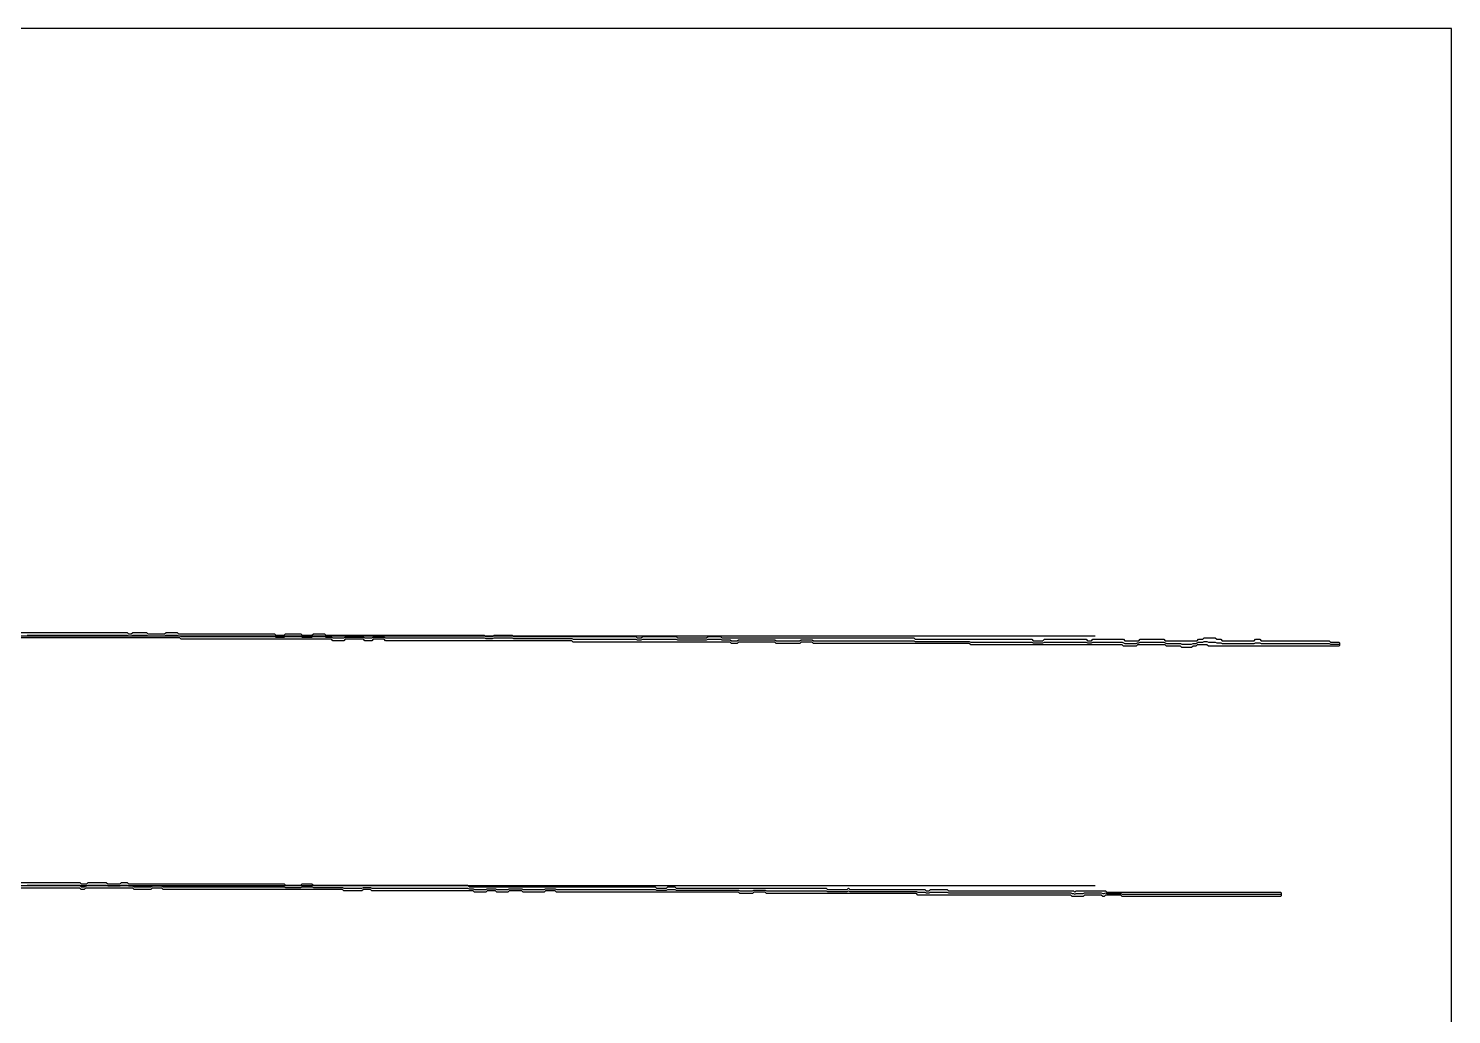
# Model space of a CAD drawing. Extents: x 0 to 57.2, y 0 to 39.6.
# Drawn here: x 28.58 to 57.16, y 19.8 to 39.6 of the extents above; entities that cross this region are included whole.
import ezdxf

# ---------------------------------------------------------------- set-up
doc = ezdxf.new("R2010")
doc.units = 13
for name, color, linetype in [('DESIGN_SCAN_PATH', 5, 'Continuous'), ('SEM_FRAME', 8, 'Continuous'), ('SEM_OBSERVED_CENTERLINES', 3, 'Continuous'), ('SEM_OBSERVED_CONTOURS', 2, 'Continuous')]:
    doc.layers.add(name, color=color, linetype=linetype)

msp = doc.modelspace()

# ---------------------------------------------------------------- linework, layer by layer
at = {"layer": 'DESIGN_SCAN_PATH'}
for points in [[(0, 27.40762), (50, 27.40762)], [(50, 22.38382), (0, 22.38382)]]:
    msp.add_lwpolyline(points, dxfattribs=at)
at = {"layer": 'SEM_FRAME'}
msp.add_lwpolyline([(0, 0), (57.15968, 0), (57.15968, 39.60429), (0, 39.60429)], close=True, dxfattribs=at)
at = {"layer": 'SEM_OBSERVED_CENTERLINES'}
for points in [[(28.55193, 27.421575), (28.57984, 27.421575), (28.60775, 27.421575), (28.63566, 27.421575), (28.66357, 27.421575), (28.69148, 27.421575), (28.71939, 27.421575), (28.7473, 27.421575), (28.77521, 27.421575), (28.80312, 27.421575), (28.83103, 27.421575), (28.85894, 27.421575), (28.88685, 27.421575), (28.91476, 27.421575), (28.94267, 27.421575), (28.97058, 27.421575), (28.99849, 27.421575), (29.0264, 27.421575), (29.05431, 27.421575), (29.08222, 27.421575), (29.11013, 27.421575), (29.13804, 27.421575), (29.16595, 27.421575), (29.19386, 27.421575), (29.22177, 27.421575), (29.24968, 27.421575), (29.27759, 27.421575), (29.3055, 27.421575), (29.33341, 27.421575), (29.36132, 27.421575), (29.38923, 27.421575), (29.41714, 27.421575), (29.44505, 27.421575), (29.47296, 27.421575), (29.50087, 27.421575), (29.52878, 27.421575), (29.55669, 27.421575), (29.5846, 27.421575), (29.61251, 27.421575), (29.64042, 27.421575), (29.66833, 27.421575), (29.69624, 27.421575), (29.72415, 27.421575), (29.75206, 27.421575), (29.77997, 27.421575), (29.80788, 27.421575), (29.83579, 27.421575), (29.8637, 27.421575), (29.89161, 27.421575), (29.91952, 27.421575), (29.94743, 27.421575), (29.97534, 27.421575), (30.00325, 27.421575), (30.03116, 27.421575), (30.05907, 27.421575), (30.08698, 27.421575), (30.11489, 27.421575), (30.1428, 27.421575), (30.17071, 27.421575), (30.19862, 27.421575), (30.22653, 27.421575), (30.25444, 27.421575), (30.28235, 27.421575), (30.31026, 27.421575), (30.33817, 27.421575), (30.36608, 27.421575), (30.39399, 27.421575), (30.4219, 27.421575), (30.44981, 27.421575), (30.47772, 27.421575), (30.50563, 27.421575), (30.53354, 27.421575), (30.56145, 27.421575), (30.58936, 27.40762), (30.61727, 27.40762), (30.64518, 27.40762), (30.67309, 27.421575), (30.701, 27.421575), (30.72891, 27.421575), (30.75682, 27.421575), (30.78473, 27.421575), (30.81264, 27.421575), (30.84055, 27.421575), (30.86846, 27.421575), (30.89637, 27.421575), (30.92428, 27.421575), (30.95219, 27.421575), (30.9801, 27.40762), (31.00801, 27.40762), (31.03592, 27.40762), (31.06383, 27.40762), (31.09174, 27.40762), (31.11965, 27.40762), (31.14756, 27.40762), (31.17547, 27.40762), (31.20338, 27.40762), (31.23129, 27.40762), (31.2592, 27.40762), (31.28711, 27.40762), (31.31502, 27.40762), (31.34293, 27.421575), (31.37084, 27.421575), (31.39875, 27.421575), (31.42666, 27.421575), (31.45457, 27.421575), (31.48248, 27.421575), (31.51039, 27.421575), (31.5383, 27.421575), (31.56621, 27.421575), (31.59412, 27.40762), (31.62203, 27.40762), (31.64994, 27.393665), (31.67785, 27.393665), (31.70576, 27.393665), (31.73367, 27.393665), (31.76158, 27.393665), (31.78949, 27.393665), (31.8174, 27.393665), (31.84531, 27.393665), (31.87322, 27.393665), (31.90113, 27.393665), (31.92904, 27.393665), (31.95695, 27.393665), (31.98486, 27.393665), (32.01277, 27.393665), (32.04068, 27.393665), (32.06859, 27.393665), (32.0965, 27.393665), (32.12441, 27.393665), (32.15232, 27.393665), (32.18023, 27.393665), (32.20814, 27.393665), (32.23605, 27.393665), (32.26396, 27.393665), (32.29187, 27.393665), (32.31978, 27.393665), (32.34769, 27.393665), (32.3756, 27.393665), (32.40351, 27.393665), (32.43142, 27.393665), (32.45933, 27.393665), (32.48724, 27.393665), (32.51515, 27.393665), (32.54306, 27.393665), (32.57097, 27.393665), (32.59888, 27.393665), (32.62679, 27.393665), (32.6547, 27.393665), (32.68261, 27.393665), (32.71052, 27.393665), (32.73843, 27.393665), (32.76634, 27.393665), (32.79425, 27.393665), (32.82216, 27.393665), (32.85007, 27.393665), (32.87798, 27.393665), (32.90589, 27.393665), (32.9338, 27.393665), (32.96171, 27.393665), (32.98962, 27.393665), (33.01753, 27.393665), (33.04544, 27.393665), (33.07335, 27.393665), (33.10126, 27.393665), (33.12917, 27.393665), (33.15708, 27.393665), (33.18499, 27.393665), (33.2129, 27.393665), (33.24081, 27.393665), (33.26872, 27.393665), (33.29663, 27.393665), (33.32454, 27.393665), (33.35245, 27.393665), (33.38036, 27.393665), (33.40827, 27.393665), (33.43618, 27.393665), (33.46409, 27.393665), (33.492, 27.393665), (33.51991, 27.393665), (33.54782, 27.37971), (33.57573, 27.37971), (33.60364, 27.37971), (33.63155, 27.37971), (33.65946, 27.37971), (33.68737, 27.37971), (33.71528, 27.37971), (33.74319, 27.393665), (33.7711, 27.393665), (33.79901, 27.393665), (33.82692, 27.393665), (33.85483, 27.393665), (33.88274, 27.393665), (33.91065, 27.393665), (33.93856, 27.393665), (33.96647, 27.393665), (33.99438, 27.393665), (34.02229, 27.393665), (34.0502, 27.393665), (34.07811, 27.37971), (34.10602, 27.37971), (34.13393, 27.37971), (34.16184, 27.37971), (34.18975, 27.37971), (34.21766, 27.37971), (34.24557, 27.37971), (34.27348, 27.37971), (34.30139, 27.393665), (34.3293, 27.393665), (34.35721, 27.393665), (34.38512, 27.393665), (34.41303, 27.393665), (34.44094, 27.393665), (34.46885, 27.393665), (34.49676, 27.393665), (34.52467, 27.393665), (34.55258, 27.37971), (34.58049, 27.37971), (34.6084, 27.37971), (34.63631, 27.37971), (34.66422, 27.37971), (34.69213, 27.365755), (34.72004, 27.365755), (34.74795, 27.365755), (34.77586, 27.365755), (34.80377, 27.365755), (34.83168, 27.365755), (34.85959, 27.365755), (34.8875, 27.365755), (34.91541, 27.365755), (34.94332, 27.37971), (34.97123, 27.37971), (34.99914, 27.37971), (35.02705, 27.37971), (35.05496, 27.37971), (35.08287, 27.37971), (35.11078, 27.37971), (35.13869, 27.37971), (35.1666, 27.37971), (35.19451, 27.37971), (35.22242, 27.37971), (35.25033, 27.37971), (35.27824, 27.37971), (35.30615, 27.37971), (35.33406, 27.365755), (35.36197, 27.365755), (35.38988, 27.365755), (35.41779, 27.365755), (35.4457, 27.365755), (35.47361, 27.365755), (35.50152, 27.37971), (35.52943, 27.37971), (35.55734, 27.37971), (35.58525, 27.37971), (35.61316, 27.37971), (35.64107, 27.37971), (35.66898, 27.37971), (35.69689, 27.37971), (35.7248, 27.37971), (35.75271, 27.365755), (35.78062, 27.365755), (35.80853, 27.365755), (35.83644, 27.365755), (35.86435, 27.365755), (35.89226, 27.365755), (35.92017, 27.365755), (35.94808, 27.365755), (35.97599, 27.365755), (36.0039, 27.365755), (36.03181, 27.365755), (36.05972, 27.365755), (36.08763, 27.365755), (36.11554, 27.365755), (36.14345, 27.365755), (36.17136, 27.365755), (36.19927, 27.365755), (36.22718, 27.365755), (36.25509, 27.365755), (36.283, 27.365755), (36.31091, 27.365755), (36.33882, 27.365755), (36.36673, 27.365755), (36.39464, 27.365755), (36.42255, 27.365755), (36.45046, 27.365755), (36.47837, 27.365755), (36.50628, 27.365755), (36.53419, 27.365755), (36.5621, 27.365755), (36.59001, 27.365755), (36.61792, 27.365755), (36.64583, 27.365755), (36.67374, 27.365755), (36.70165, 27.365755), (36.72956, 27.365755), (36.75747, 27.365755), (36.78538, 27.365755), (36.81329, 27.365755), (36.8412, 27.365755), (36.86911, 27.365755), (36.89702, 27.365755), (36.92493, 27.365755), (36.95284, 27.365755), (36.98075, 27.365755), (37.00866, 27.365755), (37.03657, 27.365755), (37.06448, 27.365755), (37.09239, 27.365755), (37.1203, 27.365755), (37.14821, 27.365755), (37.17612, 27.365755), (37.20403, 27.365755), (37.23194, 27.365755), (37.25985, 27.365755), (37.28776, 27.365755), (37.31567, 27.365755), (37.34358, 27.365755), (37.37149, 27.365755), (37.3994, 27.365755), (37.42731, 27.365755), (37.45522, 27.365755), (37.48313, 27.365755), (37.51104, 27.365755), (37.53895, 27.365755), (37.56686, 27.365755), (37.59477, 27.365755), (37.62268, 27.365755), (37.65059, 27.365755), (37.6785, 27.365755), (37.70641, 27.365755), (37.73432, 27.365755), (37.76223, 27.3518), (37.79014, 27.3518), (37.81805, 27.3518), (37.84596, 27.3518), (37.87387, 27.3518), (37.90178, 27.3518), (37.92969, 27.365755), (37.9576, 27.365755), (37.98551, 27.365755), (38.01342, 27.365755), (38.04133, 27.365755), (38.06924, 27.365755), (38.09715, 27.365755), (38.12506, 27.365755), (38.15297, 27.365755), (38.18088, 27.365755), (38.20879, 27.365755), (38.2367, 27.365755), (38.26461, 27.365755), (38.29252, 27.365755), (38.32043, 27.3518), (38.34834, 27.3518), (38.37625, 27.3518), (38.40416, 27.3518), (38.43207, 27.3518), (38.45998, 27.3518), (38.48789, 27.3518), (38.5158, 27.3518), (38.54371, 27.3518), (38.57162, 27.3518), (38.59953, 27.3518), (38.62744, 27.3518), (38.65535, 27.3518), (38.68326, 27.3518), (38.71117, 27.3518), (38.73908, 27.3518), (38.76699, 27.3518), (38.7949, 27.3518), (38.82281, 27.3518), (38.85072, 27.3518), (38.87863, 27.3518), (38.90654, 27.3518), (38.93445, 27.3518), (38.96236, 27.3518), (38.99027, 27.3518), (39.01818, 27.3518), (39.04609, 27.3518), (39.074, 27.3518), (39.10191, 27.3518), (39.12982, 27.3518), (39.15773, 27.3518), (39.18564, 27.3518), (39.21355, 27.3518), (39.24146, 27.3518), (39.26937, 27.3518), (39.29728, 27.3518), (39.32519, 27.3518), (39.3531, 27.3518), (39.38101, 27.3518), (39.40892, 27.3518), (39.43683, 27.3518), (39.46474, 27.3518), (39.49265, 27.3518), (39.52056, 27.337845), (39.54847, 27.337845), (39.57638, 27.337845), (39.60429, 27.337845), (39.6322, 27.337845), (39.66011, 27.337845), (39.68802, 27.337845), (39.71593, 27.337845), (39.74384, 27.337845), (39.77175, 27.337845), (39.79966, 27.337845), (39.82757, 27.337845), (39.85548, 27.337845), (39.88339, 27.337845), (39.9113, 27.337845), (39.93921, 27.337845), (39.96712, 27.337845), (39.99503, 27.337845), (40.02294, 27.337845), (40.05085, 27.337845), (40.07876, 27.337845), (40.10667, 27.337845), (40.13458, 27.337845), (40.16249, 27.337845), (40.1904, 27.337845), (40.21831, 27.337845), (40.24622, 27.337845), (40.27413, 27.337845), (40.30204, 27.337845), (40.32995, 27.337845), (40.35786, 27.337845), (40.38577, 27.337845), (40.41368, 27.337845), (40.44159, 27.337845), (40.4695, 27.337845), (40.49741, 27.337845), (40.52532, 27.337845), (40.55323, 27.337845), (40.58114, 27.337845), (40.60905, 27.337845), (40.63696, 27.337845), (40.66487, 27.337845), (40.69278, 27.337845), (40.72069, 27.337845), (40.7486, 27.337845), (40.77651, 27.337845), (40.80442, 27.32389), (40.83233, 27.32389), (40.86024, 27.32389), (40.88815, 27.32389), (40.91606, 27.337845), (40.94397, 27.337845), (40.97188, 27.337845), (40.99979, 27.337845), (41.0277, 27.337845), (41.05561, 27.337845), (41.08352, 27.337845), (41.11143, 27.337845), (41.13934, 27.337845), (41.16725, 27.337845), (41.19516, 27.337845), (41.22307, 27.337845), (41.25098, 27.337845), (41.27889, 27.337845), (41.3068, 27.337845), (41.33471, 27.337845), (41.36262, 27.337845), (41.39053, 27.337845), (41.41844, 27.337845), (41.44635, 27.337845), (41.47426, 27.337845), (41.50217, 27.337845), (41.53008, 27.337845), (41.55799, 27.337845), (41.5859, 27.337845), (41.61381, 27.32389), (41.64172, 27.32389), (41.66963, 27.32389), (41.69754, 27.32389), (41.72545, 27.32389), (41.75336, 27.32389), (41.78127, 27.32389), (41.80918, 27.32389), (41.83709, 27.32389), (41.865, 27.32389), (41.89291, 27.32389), (41.92082, 27.32389), (41.94873, 27.32389), (41.97664, 27.32389), (42.00455, 27.32389), (42.03246, 27.32389), (42.06037, 27.32389), (42.08828, 27.32389), (42.11619, 27.32389), (42.1441, 27.32389), (42.17201, 27.32389), (42.19992, 27.32389), (42.22783, 27.337845), (42.25574, 27.337845), (42.28365, 27.337845), (42.31156, 27.337845), (42.33947, 27.337845), (42.36738, 27.337845), (42.39529, 27.337845), (42.4232, 27.337845), (42.45111, 27.337845), (42.47902, 27.337845), (42.50693, 27.32389), (42.53484, 27.32389), (42.56275, 27.32389), (42.59066, 27.32389), (42.61857, 27.32389), (42.64648, 27.32389), (42.67439, 27.32389), (42.7023, 27.309935), (42.73021, 27.309935), (42.75812, 27.309935), (42.78603, 27.309935), (42.81394, 27.309935), (42.84185, 27.32389), (42.86976, 27.32389), (42.89767, 27.32389), (42.92558, 27.32389), (42.95349, 27.32389), (42.9814, 27.32389), (43.00931, 27.32389), (43.03722, 27.32389), (43.06513, 27.32389), (43.09304, 27.32389), (43.12095, 27.32389), (43.14886, 27.32389), (43.17677, 27.32389), (43.20468, 27.32389), (43.23259, 27.32389), (43.2605, 27.32389), (43.28841, 27.32389), (43.31632, 27.32389), (43.34423, 27.32389), (43.37214, 27.32389), (43.40005, 27.32389), (43.42796, 27.32389), (43.45587, 27.32389), (43.48378, 27.32389), (43.51169, 27.32389), (43.5396, 27.32389), (43.56751, 27.32389), (43.59542, 27.309935), (43.62333, 27.309935), (43.65124, 27.309935), (43.67915, 27.309935), (43.70706, 27.309935), (43.73497, 27.309935), (43.76288, 27.309935), (43.79079, 27.309935), (43.8187, 27.309935), (43.84661, 27.309935), (43.87452, 27.309935), (43.90243, 27.309935), (43.93034, 27.309935), (43.95825, 27.309935), (43.98616, 27.309935), (44.01407, 27.309935), (44.04198, 27.309935), (44.06989, 27.309935), (44.0978, 27.32389), (44.12571, 27.32389), (44.15362, 27.32389), (44.18153, 27.32389), (44.20944, 27.32389), (44.23735, 27.32389), (44.26526, 27.32389), (44.29317, 27.32389), (44.32108, 27.32389), (44.34899, 27.309935), (44.3769, 27.309935), (44.40481, 27.309935), (44.43272, 27.309935), (44.46063, 27.309935), (44.48854, 27.309935), (44.51645, 27.309935), (44.54436, 27.309935), (44.57227, 27.309935), (44.60018, 27.309935), (44.62809, 27.309935), (44.656, 27.309935), (44.68391, 27.309935), (44.71182, 27.309935), (44.73973, 27.309935), (44.76764, 27.309935), (44.79555, 27.309935), (44.82346, 27.309935), (44.85137, 27.309935), (44.87928, 27.309935), (44.90719, 27.309935), (44.9351, 27.309935), (44.96301, 27.309935), (44.99092, 27.309935), (45.01883, 27.309935), (45.04674, 27.309935), (45.07465, 27.309935), (45.10256, 27.309935), (45.13047, 27.309935), (45.15838, 27.309935), (45.18629, 27.309935), (45.2142, 27.309935), (45.24211, 27.309935), (45.27002, 27.309935), (45.29793, 27.309935), (45.32584, 27.309935), (45.35375, 27.309935), (45.38166, 27.309935), (45.40957, 27.309935), (45.43748, 27.309935), (45.46539, 27.309935), (45.4933, 27.309935), (45.52121, 27.309935), (45.54912, 27.309935), (45.57703, 27.309935), (45.60494, 27.309935), (45.63285, 27.309935), (45.66076, 27.309935), (45.68867, 27.309935), (45.71658, 27.309935), (45.74449, 27.309935), (45.7724, 27.309935), (45.80031, 27.309935), (45.82822, 27.309935), (45.85613, 27.309935), (45.88404, 27.309935), (45.91195, 27.309935), (45.93986, 27.309935), (45.96777, 27.309935), (45.99568, 27.309935), (46.02359, 27.309935), (46.0515, 27.309935), (46.07941, 27.309935), (46.10732, 27.309935), (46.13523, 27.309935), (46.16314, 27.309935), (46.19105, 27.309935), (46.21896, 27.309935), (46.24687, 27.309935), (46.27478, 27.309935), (46.30269, 27.309935), (46.3306, 27.309935), (46.35851, 27.309935), (46.38642, 27.29598), (46.41433, 27.29598), (46.44224, 27.29598), (46.47015, 27.29598), (46.49806, 27.29598), (46.52597, 27.29598), (46.55388, 27.29598), (46.58179, 27.29598), (46.6097, 27.29598), (46.63761, 27.29598), (46.66552, 27.29598), (46.69343, 27.29598), (46.72134, 27.29598), (46.74925, 27.29598), (46.77716, 27.29598), (46.80507, 27.29598), (46.83298, 27.29598), (46.86089, 27.29598), (46.8888, 27.29598), (46.91671, 27.29598), (46.94462, 27.29598), (46.97253, 27.29598), (47.00044, 27.29598), (47.02835, 27.29598), (47.05626, 27.29598), (47.08417, 27.29598), (47.11208, 27.29598), (47.13999, 27.29598), (47.1679, 27.29598), (47.19581, 27.29598), (47.22372, 27.29598), (47.25163, 27.29598), (47.27954, 27.29598), (47.30745, 27.29598), (47.33536, 27.29598), (47.36327, 27.29598), (47.39118, 27.29598), (47.41909, 27.29598), (47.447, 27.29598), (47.47491, 27.29598), (47.50282, 27.282025), (47.53073, 27.282025), (47.55864, 27.282025), (47.58655, 27.282025), (47.61446, 27.282025), (47.64237, 27.282025), (47.67028, 27.282025), (47.69819, 27.282025), (47.7261, 27.282025), (47.75401, 27.282025), (47.78192, 27.282025), (47.80983, 27.282025), (47.83774, 27.282025), (47.86565, 27.282025), (47.89356, 27.282025), (47.92147, 27.282025), (47.94938, 27.282025), (47.97729, 27.282025), (48.0052, 27.282025), (48.03311, 27.282025), (48.06102, 27.282025), (48.08893, 27.282025), (48.11684, 27.282025), (48.14475, 27.282025), (48.17266, 27.282025), (48.20057, 27.282025), (48.22848, 27.282025), (48.25639, 27.282025), (48.2843, 27.282025), (48.31221, 27.282025), (48.34012, 27.282025), (48.36803, 27.282025), (48.39594, 27.282025), (48.42385, 27.282025), (48.45176, 27.282025), (48.47967, 27.282025), (48.50758, 27.282025), (48.53549, 27.282025), (48.5634, 27.282025), (48.59131, 27.282025), (48.61922, 27.282025), (48.64713, 27.282025), (48.67504, 27.282025), (48.70295, 27.282025), (48.73086, 27.282025), (48.75877, 27.26807), (48.78668, 27.26807), (48.81459, 27.26807), (48.8425, 27.26807), (48.87041, 27.26807), (48.89832, 27.26807), (48.92623, 27.26807), (48.95414, 27.26807), (48.98205, 27.282025), (49.00996, 27.282025), (49.03787, 27.282025), (49.06578, 27.282025), (49.09369, 27.282025), (49.1216, 27.282025), (49.14951, 27.282025), (49.17742, 27.282025), (49.20533, 27.282025), (49.23324, 27.282025), (49.26115, 27.282025), (49.28906, 27.282025), (49.31697, 27.282025), (49.34488, 27.282025), (49.37279, 27.282025), (49.4007, 27.282025), (49.42861, 27.282025), (49.45652, 27.282025), (49.48443, 27.282025), (49.51234, 27.282025), (49.54025, 27.282025), (49.56816, 27.282025), (49.59607, 27.282025), (49.62398, 27.282025), (49.65189, 27.282025), (49.6798, 27.282025), (49.70771, 27.282025), (49.73562, 27.282025), (49.76353, 27.282025), (49.79144, 27.282025), (49.81935, 27.282025), (49.84726, 27.26807), (49.87517, 27.26807), (49.90308, 27.26807), (49.93099, 27.26807), (49.9589, 27.282025), (49.98681, 27.282025), (50.01472, 27.282025), (50.04263, 27.282025), (50.07054, 27.282025), (50.09845, 27.282025), (50.12636, 27.282025), (50.15427, 27.282025), (50.18218, 27.282025), (50.21009, 27.282025), (50.238, 27.282025), (50.26591, 27.282025), (50.29382, 27.282025), (50.32173, 27.282025), (50.34964, 27.282025), (50.37755, 27.282025), (50.40546, 27.282025), (50.43337, 27.282025), (50.46128, 27.282025), (50.48919, 27.282025), (50.5171, 27.282025), (50.54501, 27.282025), (50.57292, 27.26807), (50.60083, 27.254115), (50.62874, 27.254115), (50.65665, 27.254115), (50.68456, 27.254115), (50.71247, 27.254115), (50.74038, 27.254115), (50.76829, 27.254115), (50.7962, 27.254115), (50.82411, 27.254115), (50.85202, 27.26807), (50.87993, 27.26807), (50.90784, 27.282025), (50.93575, 27.282025), (50.96366, 27.282025), (50.99157, 27.282025), (51.01948, 27.282025), (51.04739, 27.282025), (51.0753, 27.282025), (51.10321, 27.282025), (51.13112, 27.282025), (51.15903, 27.282025), (51.18694, 27.282025), (51.21485, 27.282025), (51.24276, 27.282025), (51.27067, 27.282025), (51.29858, 27.282025), (51.32649, 27.282025), (51.3544, 27.282025), (51.38231, 27.282025), (51.41022, 27.26807), (51.43813, 27.254115), (51.46604, 27.254115), (51.49395, 27.254115), (51.52186, 27.254115), (51.54977, 27.254115), (51.57768, 27.254115), (51.60559, 27.254115), (51.6335, 27.254115), (51.66141, 27.254115), (51.68932, 27.254115), (51.71723, 27.254115), (51.74514, 27.24016), (51.77305, 27.24016), (51.80096, 27.24016), (51.82887, 27.24016), (51.85678, 27.24016), (51.88469, 27.24016), (51.9126, 27.24016), (51.94051, 27.24016), (51.96842, 27.254115), (51.99633, 27.254115), (52.02424, 27.254115), (52.05215, 27.26807), (52.08006, 27.282025), (52.10797, 27.282025), (52.13588, 27.282025), (52.16379, 27.282025), (52.1917, 27.29598), (52.21961, 27.29598), (52.24752, 27.29598), (52.27543, 27.282025), (52.30334, 27.282025), (52.33125, 27.282025), (52.35916, 27.282025), (52.38707, 27.282025), (52.41498, 27.282025), (52.44289, 27.26807), (52.4708, 27.26807), (52.49871, 27.26807), (52.52662, 27.26807), (52.55453, 27.254115), (52.58244, 27.254115), (52.61035, 27.254115), (52.63826, 27.254115), (52.66617, 27.254115), (52.69408, 27.254115), (52.72199, 27.254115), (52.7499, 27.254115), (52.77781, 27.254115), (52.80572, 27.254115), (52.83363, 27.254115), (52.86154, 27.254115), (52.88945, 27.254115), (52.91736, 27.254115), (52.94527, 27.254115), (52.97318, 27.254115), (53.00109, 27.254115), (53.029, 27.254115), (53.05691, 27.254115), (53.08482, 27.254115), (53.11273, 27.254115), (53.14064, 27.254115), (53.16855, 27.254115), (53.19646, 27.254115), (53.22437, 27.26807), (53.25228, 27.26807), (53.28019, 27.26807), (53.3081, 27.26807), (53.33601, 27.254115), (53.36392, 27.254115), (53.39183, 27.254115), (53.41974, 27.254115), (53.44765, 27.254115), (53.47556, 27.254115), (53.50347, 27.254115), (53.53138, 27.254115), (53.55929, 27.254115), (53.5872, 27.254115), (53.61511, 27.254115), (53.64302, 27.254115), (53.67093, 27.254115), (53.69884, 27.254115), (53.72675, 27.254115), (53.75466, 27.254115), (53.78257, 27.254115), (53.81048, 27.254115), (53.83839, 27.254115), (53.8663, 27.254115), (53.89421, 27.254115), (53.92212, 27.254115), (53.95003, 27.254115), (53.97794, 27.254115), (54.00585, 27.254115), (54.03376, 27.254115), (54.06167, 27.254115), (54.08958, 27.254115), (54.11749, 27.254115), (54.1454, 27.254115), (54.17331, 27.254115), (54.20122, 27.254115), (54.22913, 27.254115), (54.25704, 27.254115), (54.28495, 27.254115), (54.31286, 27.254115), (54.34077, 27.254115), (54.36868, 27.254115), (54.39659, 27.254115), (54.4245, 27.254115), (54.45241, 27.254115), (54.48032, 27.254115), (54.50823, 27.254115), (54.53614, 27.254115), (54.56405, 27.254115), (54.59196, 27.254115), (54.61987, 27.254115), (54.64778, 27.254115), (54.67569, 27.254115), (54.7036, 27.254115), (54.73151, 27.24016), (54.75942, 27.24016), (54.78733, 27.24016), (54.81524, 27.24016), (54.84315, 27.24016), (54.87106, 27.24016), (54.89897, 27.24016)], [(28.55193, 22.397775), (28.57984, 22.397775), (28.60775, 22.397775), (28.63566, 22.397775), (28.66357, 22.397775), (28.69148, 22.397775), (28.71939, 22.397775), (28.7473, 22.397775), (28.77521, 22.397775), (28.80312, 22.397775), (28.83103, 22.397775), (28.85894, 22.397775), (28.88685, 22.397775), (28.91476, 22.397775), (28.94267, 22.397775), (28.97058, 22.397775), (28.99849, 22.397775), (29.0264, 22.397775), (29.05431, 22.397775), (29.08222, 22.397775), (29.11013, 22.397775), (29.13804, 22.397775), (29.16595, 22.397775), (29.19386, 22.397775), (29.22177, 22.397775), (29.24968, 22.397775), (29.27759, 22.397775), (29.3055, 22.397775), (29.33341, 22.397775), (29.36132, 22.397775), (29.38923, 22.397775), (29.41714, 22.397775), (29.44505, 22.397775), (29.47296, 22.397775), (29.50087, 22.397775), (29.52878, 22.397775), (29.55669, 22.397775), (29.5846, 22.397775), (29.61251, 22.397775), (29.64042, 22.369865), (29.66833, 22.369865), (29.69624, 22.369865), (29.72415, 22.38382), (29.75206, 22.38382), (29.77997, 22.397775), (29.80788, 22.397775), (29.83579, 22.397775), (29.8637, 22.397775), (29.89161, 22.397775), (29.91952, 22.397775), (29.94743, 22.397775), (29.97534, 22.397775), (30.00325, 22.397775), (30.03116, 22.397775), (30.05907, 22.397775), (30.08698, 22.397775), (30.11489, 22.397775), (30.1428, 22.397775), (30.17071, 22.38382), (30.19862, 22.38382), (30.22653, 22.38382), (30.25444, 22.38382), (30.28235, 22.38382), (30.31026, 22.38382), (30.33817, 22.38382), (30.36608, 22.38382), (30.39399, 22.38382), (30.4219, 22.38382), (30.44981, 22.397775), (30.47772, 22.397775), (30.50563, 22.397775), (30.53354, 22.397775), (30.56145, 22.397775), (30.58936, 22.38382), (30.61727, 22.38382), (30.64518, 22.38382), (30.67309, 22.38382), (30.701, 22.369865), (30.72891, 22.369865), (30.75682, 22.369865), (30.78473, 22.369865), (30.81264, 22.369865), (30.84055, 22.369865), (30.86846, 22.369865), (30.89637, 22.369865), (30.92428, 22.369865), (30.95219, 22.369865), (30.9801, 22.369865), (31.00801, 22.369865), (31.03592, 22.369865), (31.06383, 22.38382), (31.09174, 22.38382), (31.11965, 22.38382), (31.14756, 22.38382), (31.17547, 22.38382), (31.20338, 22.38382), (31.23129, 22.38382), (31.2592, 22.38382), (31.28711, 22.369865), (31.31502, 22.369865), (31.34293, 22.369865), (31.37084, 22.369865), (31.39875, 22.369865), (31.42666, 22.369865), (31.45457, 22.369865), (31.48248, 22.369865), (31.51039, 22.369865), (31.5383, 22.369865), (31.56621, 22.369865), (31.59412, 22.369865), (31.62203, 22.369865), (31.64994, 22.369865), (31.67785, 22.369865), (31.70576, 22.369865), (31.73367, 22.369865), (31.76158, 22.369865), (31.78949, 22.369865), (31.8174, 22.369865), (31.84531, 22.369865), (31.87322, 22.369865), (31.90113, 22.369865), (31.92904, 22.369865), (31.95695, 22.369865), (31.98486, 22.369865), (32.01277, 22.369865), (32.04068, 22.369865), (32.06859, 22.369865), (32.0965, 22.369865), (32.12441, 22.369865), (32.15232, 22.369865), (32.18023, 22.369865), (32.20814, 22.369865), (32.23605, 22.369865), (32.26396, 22.369865), (32.29187, 22.369865), (32.31978, 22.369865), (32.34769, 22.369865), (32.3756, 22.369865), (32.40351, 22.369865), (32.43142, 22.369865), (32.45933, 22.369865), (32.48724, 22.369865), (32.51515, 22.369865), (32.54306, 22.369865), (32.57097, 22.369865), (32.59888, 22.369865), (32.62679, 22.369865), (32.6547, 22.369865), (32.68261, 22.369865), (32.71052, 22.369865), (32.73843, 22.369865), (32.76634, 22.369865), (32.79425, 22.369865), (32.82216, 22.369865), (32.85007, 22.369865), (32.87798, 22.369865), (32.90589, 22.369865), (32.9338, 22.369865), (32.96171, 22.369865), (32.98962, 22.369865), (33.01753, 22.369865), (33.04544, 22.369865), (33.07335, 22.369865), (33.10126, 22.369865), (33.12917, 22.369865), (33.15708, 22.369865), (33.18499, 22.369865), (33.2129, 22.369865), (33.24081, 22.369865), (33.26872, 22.369865), (33.29663, 22.369865), (33.32454, 22.369865), (33.35245, 22.369865), (33.38036, 22.369865), (33.40827, 22.369865), (33.43618, 22.369865), (33.46409, 22.369865), (33.492, 22.369865), (33.51991, 22.369865), (33.54782, 22.369865), (33.57573, 22.369865), (33.60364, 22.369865), (33.63155, 22.369865), (33.65946, 22.369865), (33.68737, 22.369865), (33.71528, 22.369865), (33.74319, 22.35591), (33.7711, 22.35591), (33.79901, 22.35591), (33.82692, 22.35591), (33.85483, 22.35591), (33.88274, 22.35591), (33.91065, 22.35591), (33.93856, 22.35591), (33.96647, 22.35591), (33.99438, 22.35591), (34.02229, 22.35591), (34.0502, 22.35591), (34.07811, 22.369865), (34.10602, 22.369865), (34.13393, 22.369865), (34.16184, 22.369865), (34.18975, 22.369865), (34.21766, 22.369865), (34.24557, 22.369865), (34.27348, 22.369865), (34.30139, 22.35591), (34.3293, 22.35591), (34.35721, 22.35591), (34.38512, 22.35591), (34.41303, 22.35591), (34.44094, 22.35591), (34.46885, 22.35591), (34.49676, 22.35591), (34.52467, 22.35591), (34.55258, 22.35591), (34.58049, 22.35591), (34.6084, 22.35591), (34.63631, 22.35591), (34.66422, 22.35591), (34.69213, 22.35591), (34.72004, 22.35591), (34.74795, 22.35591), (34.77586, 22.35591), (34.80377, 22.35591), (34.83168, 22.35591), (34.85959, 22.35591), (34.8875, 22.35591), (34.91541, 22.341955), (34.94332, 22.341955), (34.97123, 22.341955), (34.99914, 22.341955), (35.02705, 22.341955), (35.05496, 22.341955), (35.08287, 22.341955), (35.11078, 22.341955), (35.13869, 22.341955), (35.1666, 22.341955), (35.19451, 22.341955), (35.22242, 22.341955), (35.25033, 22.341955), (35.27824, 22.341955), (35.30615, 22.35591), (35.33406, 22.35591), (35.36197, 22.35591), (35.38988, 22.35591), (35.41779, 22.35591), (35.4457, 22.35591), (35.47361, 22.341955), (35.50152, 22.341955), (35.52943, 22.341955), (35.55734, 22.341955), (35.58525, 22.341955), (35.61316, 22.341955), (35.64107, 22.341955), (35.66898, 22.341955), (35.69689, 22.341955), (35.7248, 22.341955), (35.75271, 22.341955), (35.78062, 22.341955), (35.80853, 22.341955), (35.83644, 22.341955), (35.86435, 22.341955), (35.89226, 22.341955), (35.92017, 22.341955), (35.94808, 22.341955), (35.97599, 22.341955), (36.0039, 22.341955), (36.03181, 22.341955), (36.05972, 22.341955), (36.08763, 22.341955), (36.11554, 22.341955), (36.14345, 22.341955), (36.17136, 22.341955), (36.19927, 22.341955), (36.22718, 22.341955), (36.25509, 22.341955), (36.283, 22.341955), (36.31091, 22.341955), (36.33882, 22.341955), (36.36673, 22.341955), (36.39464, 22.341955), (36.42255, 22.341955), (36.45046, 22.341955), (36.47837, 22.341955), (36.50628, 22.341955), (36.53419, 22.341955), (36.5621, 22.341955), (36.59001, 22.341955), (36.61792, 22.341955), (36.64583, 22.341955), (36.67374, 22.341955), (36.70165, 22.341955), (36.72956, 22.341955), (36.75747, 22.341955), (36.78538, 22.341955), (36.81329, 22.341955), (36.8412, 22.341955), (36.86911, 22.341955), (36.89702, 22.341955), (36.92493, 22.341955), (36.95284, 22.341955), (36.98075, 22.341955), (37.00866, 22.341955), (37.03657, 22.341955), (37.06448, 22.341955), (37.09239, 22.341955), (37.1203, 22.341955), (37.14821, 22.341955), (37.17612, 22.341955), (37.20403, 22.341955), (37.23194, 22.341955), (37.25985, 22.341955), (37.28776, 22.341955), (37.31567, 22.341955), (37.34358, 22.341955), (37.37149, 22.341955), (37.3994, 22.341955), (37.42731, 22.328), (37.45522, 22.328), (37.48313, 22.328), (37.51104, 22.328), (37.53895, 22.314045), (37.56686, 22.314045), (37.59477, 22.314045), (37.62268, 22.314045), (37.65059, 22.314045), (37.6785, 22.314045), (37.70641, 22.314045), (37.73432, 22.314045), (37.76223, 22.314045), (37.79014, 22.328), (37.81805, 22.328), (37.84596, 22.328), (37.87387, 22.328), (37.90178, 22.328), (37.92969, 22.328), (37.9576, 22.328), (37.98551, 22.314045), (38.01342, 22.314045), (38.04133, 22.314045), (38.06924, 22.314045), (38.09715, 22.314045), (38.12506, 22.314045), (38.15297, 22.314045), (38.18088, 22.314045), (38.20879, 22.314045), (38.2367, 22.328), (38.26461, 22.328), (38.29252, 22.328), (38.32043, 22.328), (38.34834, 22.328), (38.37625, 22.328), (38.40416, 22.328), (38.43207, 22.328), (38.45998, 22.328), (38.48789, 22.328), (38.5158, 22.314045), (38.54371, 22.314045), (38.57162, 22.314045), (38.59953, 22.314045), (38.62744, 22.314045), (38.65535, 22.314045), (38.68326, 22.314045), (38.71117, 22.314045), (38.73908, 22.314045), (38.76699, 22.314045), (38.7949, 22.314045), (38.82281, 22.314045), (38.85072, 22.314045), (38.87863, 22.314045), (38.90654, 22.314045), (38.93445, 22.314045), (38.96236, 22.328), (38.99027, 22.328), (39.01818, 22.328), (39.04609, 22.328), (39.074, 22.328), (39.10191, 22.328), (39.12982, 22.328), (39.15773, 22.328), (39.18564, 22.314045), (39.21355, 22.314045), (39.24146, 22.314045), (39.26937, 22.314045), (39.29728, 22.314045), (39.32519, 22.314045), (39.3531, 22.314045), (39.38101, 22.314045), (39.40892, 22.314045), (39.43683, 22.314045), (39.46474, 22.314045), (39.49265, 22.314045), (39.52056, 22.314045), (39.54847, 22.314045), (39.57638, 22.314045), (39.60429, 22.314045), (39.6322, 22.314045), (39.66011, 22.314045), (39.68802, 22.314045), (39.71593, 22.314045), (39.74384, 22.314045), (39.77175, 22.314045), (39.79966, 22.314045), (39.82757, 22.314045), (39.85548, 22.314045), (39.88339, 22.314045), (39.9113, 22.314045), (39.93921, 22.314045), (39.96712, 22.314045), (39.99503, 22.314045), (40.02294, 22.314045), (40.05085, 22.314045), (40.07876, 22.314045), (40.10667, 22.314045), (40.13458, 22.314045), (40.16249, 22.314045), (40.1904, 22.314045), (40.21831, 22.314045), (40.24622, 22.314045), (40.27413, 22.314045), (40.30204, 22.314045), (40.32995, 22.314045), (40.35786, 22.314045), (40.38577, 22.314045), (40.41368, 22.314045), (40.44159, 22.314045), (40.4695, 22.314045), (40.49741, 22.314045), (40.52532, 22.314045), (40.55323, 22.314045), (40.58114, 22.314045), (40.60905, 22.314045), (40.63696, 22.314045), (40.66487, 22.314045), (40.69278, 22.314045), (40.72069, 22.314045), (40.7486, 22.314045), (40.77651, 22.314045), (40.80442, 22.314045), (40.83233, 22.314045), (40.86024, 22.314045), (40.88815, 22.314045), (40.91606, 22.314045), (40.94397, 22.314045), (40.97188, 22.314045), (40.99979, 22.314045), (41.0277, 22.314045), (41.05561, 22.314045), (41.08352, 22.314045), (41.11143, 22.314045), (41.13934, 22.314045), (41.16725, 22.314045), (41.19516, 22.30009), (41.22307, 22.30009), (41.25098, 22.30009), (41.27889, 22.30009), (41.3068, 22.30009), (41.33471, 22.30009), (41.36262, 22.30009), (41.39053, 22.30009), (41.41844, 22.314045), (41.44635, 22.314045), (41.47426, 22.314045), (41.50217, 22.314045), (41.53008, 22.314045), (41.55799, 22.314045), (41.5859, 22.30009), (41.61381, 22.30009), (41.64172, 22.30009), (41.66963, 22.30009), (41.69754, 22.30009), (41.72545, 22.30009), (41.75336, 22.30009), (41.78127, 22.30009), (41.80918, 22.30009), (41.83709, 22.30009), (41.865, 22.30009), (41.89291, 22.30009), (41.92082, 22.30009), (41.94873, 22.30009), (41.97664, 22.30009), (42.00455, 22.30009), (42.03246, 22.30009), (42.06037, 22.30009), (42.08828, 22.30009), (42.11619, 22.30009), (42.1441, 22.30009), (42.17201, 22.30009), (42.19992, 22.30009), (42.22783, 22.30009), (42.25574, 22.30009), (42.28365, 22.30009), (42.31156, 22.30009), (42.33947, 22.30009), (42.36738, 22.30009), (42.39529, 22.30009), (42.4232, 22.30009), (42.45111, 22.30009), (42.47902, 22.30009), (42.50693, 22.30009), (42.53484, 22.30009), (42.56275, 22.30009), (42.59066, 22.30009), (42.61857, 22.30009), (42.64648, 22.30009), (42.67439, 22.30009), (42.7023, 22.30009), (42.73021, 22.30009), (42.75812, 22.30009), (42.78603, 22.30009), (42.81394, 22.30009), (42.84185, 22.30009), (42.86976, 22.286135), (42.89767, 22.286135), (42.92558, 22.286135), (42.95349, 22.286135), (42.9814, 22.286135), (43.00931, 22.286135), (43.03722, 22.286135), (43.06513, 22.286135), (43.09304, 22.286135), (43.12095, 22.286135), (43.14886, 22.30009), (43.17677, 22.30009), (43.20468, 22.30009), (43.23259, 22.30009), (43.2605, 22.30009), (43.28841, 22.30009), (43.31632, 22.30009), (43.34423, 22.30009), (43.37214, 22.30009), (43.40005, 22.286135), (43.42796, 22.286135), (43.45587, 22.286135), (43.48378, 22.286135), (43.51169, 22.286135), (43.5396, 22.286135), (43.56751, 22.286135), (43.59542, 22.286135), (43.62333, 22.286135), (43.65124, 22.286135), (43.67915, 22.286135), (43.70706, 22.286135), (43.73497, 22.286135), (43.76288, 22.286135), (43.79079, 22.286135), (43.8187, 22.286135), (43.84661, 22.286135), (43.87452, 22.286135), (43.90243, 22.286135), (43.93034, 22.286135), (43.95825, 22.286135), (43.98616, 22.286135), (44.01407, 22.286135), (44.04198, 22.286135), (44.06989, 22.286135), (44.0978, 22.286135), (44.12571, 22.286135), (44.15362, 22.286135), (44.18153, 22.286135), (44.20944, 22.286135), (44.23735, 22.286135), (44.26526, 22.286135), (44.29317, 22.286135), (44.32108, 22.286135), (44.34899, 22.286135), (44.3769, 22.286135), (44.40481, 22.286135), (44.43272, 22.286135), (44.46063, 22.286135), (44.48854, 22.286135), (44.51645, 22.286135), (44.54436, 22.286135), (44.57227, 22.286135), (44.60018, 22.286135), (44.62809, 22.27218), (44.656, 22.27218), (44.68391, 22.27218), (44.71182, 22.27218), (44.73973, 22.27218), (44.76764, 22.27218), (44.79555, 22.27218), (44.82346, 22.27218), (44.85137, 22.27218), (44.87928, 22.27218), (44.90719, 22.27218), (44.9351, 22.27218), (44.96301, 22.27218), (44.99092, 22.27218), (45.01883, 22.27218), (45.04674, 22.286135), (45.07465, 22.27218), (45.10256, 22.27218), (45.13047, 22.27218), (45.15838, 22.27218), (45.18629, 22.27218), (45.2142, 22.27218), (45.24211, 22.27218), (45.27002, 22.27218), (45.29793, 22.27218), (45.32584, 22.27218), (45.35375, 22.27218), (45.38166, 22.27218), (45.40957, 22.27218), (45.43748, 22.27218), (45.46539, 22.27218), (45.4933, 22.27218), (45.52121, 22.27218), (45.54912, 22.27218), (45.57703, 22.27218), (45.60494, 22.27218), (45.63285, 22.27218), (45.66076, 22.27218), (45.68867, 22.27218), (45.71658, 22.27218), (45.74449, 22.27218), (45.7724, 22.27218), (45.80031, 22.27218), (45.82822, 22.27218), (45.85613, 22.27218), (45.88404, 22.27218), (45.91195, 22.27218), (45.93986, 22.27218), (45.96777, 22.27218), (45.99568, 22.27218), (46.02359, 22.27218), (46.0515, 22.27218), (46.07941, 22.27218), (46.10732, 22.27218), (46.13523, 22.27218), (46.16314, 22.27218), (46.19105, 22.27218), (46.21896, 22.27218), (46.24687, 22.27218), (46.27478, 22.27218), (46.30269, 22.27218), (46.3306, 22.27218), (46.35851, 22.27218), (46.38642, 22.27218), (46.41433, 22.27218), (46.44224, 22.258225), (46.47015, 22.258225), (46.49806, 22.258225), (46.52597, 22.258225), (46.55388, 22.258225), (46.58179, 22.258225), (46.6097, 22.24427), (46.63761, 22.24427), (46.66552, 22.24427), (46.69343, 22.258225), (46.72134, 22.258225), (46.74925, 22.258225), (46.77716, 22.258225), (46.80507, 22.258225), (46.83298, 22.258225), (46.86089, 22.258225), (46.8888, 22.258225), (46.91671, 22.258225), (46.94462, 22.258225), (46.97253, 22.258225), (47.00044, 22.258225), (47.02835, 22.258225), (47.05626, 22.24427), (47.08417, 22.24427), (47.11208, 22.24427), (47.13999, 22.24427), (47.1679, 22.24427), (47.19581, 22.24427), (47.22372, 22.24427), (47.25163, 22.24427), (47.27954, 22.24427), (47.30745, 22.24427), (47.33536, 22.24427), (47.36327, 22.24427), (47.39118, 22.24427), (47.41909, 22.24427), (47.447, 22.24427), (47.47491, 22.24427), (47.50282, 22.24427), (47.53073, 22.24427), (47.55864, 22.24427), (47.58655, 22.24427), (47.61446, 22.24427), (47.64237, 22.24427), (47.67028, 22.24427), (47.69819, 22.24427), (47.7261, 22.24427), (47.75401, 22.24427), (47.78192, 22.24427), (47.80983, 22.24427), (47.83774, 22.24427), (47.86565, 22.24427), (47.89356, 22.24427), (47.92147, 22.24427), (47.94938, 22.24427), (47.97729, 22.24427), (48.0052, 22.24427), (48.03311, 22.24427), (48.06102, 22.24427), (48.08893, 22.24427), (48.11684, 22.24427), (48.14475, 22.24427), (48.17266, 22.24427), (48.20057, 22.24427), (48.22848, 22.24427), (48.25639, 22.24427), (48.2843, 22.24427), (48.31221, 22.24427), (48.34012, 22.24427), (48.36803, 22.24427), (48.39594, 22.24427), (48.42385, 22.24427), (48.45176, 22.24427), (48.47967, 22.24427), (48.50758, 22.24427), (48.53549, 22.24427), (48.5634, 22.24427), (48.59131, 22.24427), (48.61922, 22.24427), (48.64713, 22.24427), (48.67504, 22.24427), (48.70295, 22.24427), (48.73086, 22.24427), (48.75877, 22.24427), (48.78668, 22.24427), (48.81459, 22.24427), (48.8425, 22.24427), (48.87041, 22.24427), (48.89832, 22.24427), (48.92623, 22.24427), (48.95414, 22.24427), (48.98205, 22.24427), (49.00996, 22.24427), (49.03787, 22.24427), (49.06578, 22.24427), (49.09369, 22.24427), (49.1216, 22.24427), (49.14951, 22.24427), (49.17742, 22.24427), (49.20533, 22.24427), (49.23324, 22.24427), (49.26115, 22.24427), (49.28906, 22.24427), (49.31697, 22.24427), (49.34488, 22.24427), (49.37279, 22.24427), (49.4007, 22.24427), (49.42861, 22.24427), (49.45652, 22.24427), (49.48443, 22.24427), (49.51234, 22.24427), (49.54025, 22.230315), (49.56816, 22.230315), (49.59607, 22.21636), (49.62398, 22.230315), (49.65189, 22.230315), (49.6798, 22.230315), (49.70771, 22.230315), (49.73562, 22.230315), (49.76353, 22.230315), (49.79144, 22.24427), (49.81935, 22.24427), (49.84726, 22.24427), (49.87517, 22.24427), (49.90308, 22.24427), (49.93099, 22.24427), (49.9589, 22.24427), (49.98681, 22.24427), (50.01472, 22.24427), (50.04263, 22.24427), (50.07054, 22.24427), (50.09845, 22.24427), (50.12636, 22.24427), (50.15427, 22.230315), (50.18218, 22.230315), (50.21009, 22.24427), (50.238, 22.230315), (50.26591, 22.230315), (50.29382, 22.230315), (50.32173, 22.230315), (50.34964, 22.230315), (50.37755, 22.230315), (50.40546, 22.230315), (50.43337, 22.230315), (50.46128, 22.230315), (50.48919, 22.230315), (50.5171, 22.230315), (50.54501, 22.21636), (50.57292, 22.21636), (50.60083, 22.21636), (50.62874, 22.21636), (50.65665, 22.21636), (50.68456, 22.21636), (50.71247, 22.21636), (50.74038, 22.21636), (50.76829, 22.21636), (50.7962, 22.21636), (50.82411, 22.21636), (50.85202, 22.21636), (50.87993, 22.21636), (50.90784, 22.21636), (50.93575, 22.21636), (50.96366, 22.21636), (50.99157, 22.21636), (51.01948, 22.21636), (51.04739, 22.21636), (51.0753, 22.21636), (51.10321, 22.21636), (51.13112, 22.21636), (51.15903, 22.21636), (51.18694, 22.21636), (51.21485, 22.21636), (51.24276, 22.21636), (51.27067, 22.21636), (51.29858, 22.21636), (51.32649, 22.21636), (51.3544, 22.21636), (51.38231, 22.21636), (51.41022, 22.21636), (51.43813, 22.21636), (51.46604, 22.21636), (51.49395, 22.21636), (51.52186, 22.21636), (51.54977, 22.21636), (51.57768, 22.21636), (51.60559, 22.21636), (51.6335, 22.21636), (51.66141, 22.21636), (51.68932, 22.21636), (51.71723, 22.21636), (51.74514, 22.21636), (51.77305, 22.21636), (51.80096, 22.21636), (51.82887, 22.21636), (51.85678, 22.21636), (51.88469, 22.21636), (51.9126, 22.21636), (51.94051, 22.21636), (51.96842, 22.21636), (51.99633, 22.21636), (52.02424, 22.21636), (52.05215, 22.21636), (52.08006, 22.21636), (52.10797, 22.21636), (52.13588, 22.21636), (52.16379, 22.21636), (52.1917, 22.21636), (52.21961, 22.21636), (52.24752, 22.21636), (52.27543, 22.21636), (52.30334, 22.21636), (52.33125, 22.21636), (52.35916, 22.21636), (52.38707, 22.21636), (52.41498, 22.21636), (52.44289, 22.21636), (52.4708, 22.21636), (52.49871, 22.21636), (52.52662, 22.21636), (52.55453, 22.21636), (52.58244, 22.21636), (52.61035, 22.21636), (52.63826, 22.21636), (52.66617, 22.21636), (52.69408, 22.21636), (52.72199, 22.21636), (52.7499, 22.21636), (52.77781, 22.21636), (52.80572, 22.21636), (52.83363, 22.21636), (52.86154, 22.21636), (52.88945, 22.21636), (52.91736, 22.21636), (52.94527, 22.21636), (52.97318, 22.21636), (53.00109, 22.21636), (53.029, 22.21636), (53.05691, 22.21636), (53.08482, 22.21636), (53.11273, 22.21636), (53.14064, 22.21636), (53.16855, 22.21636), (53.19646, 22.21636), (53.22437, 22.21636), (53.25228, 22.21636), (53.28019, 22.21636), (53.3081, 22.21636), (53.33601, 22.21636), (53.36392, 22.21636), (53.39183, 22.21636), (53.41974, 22.21636), (53.44765, 22.21636), (53.47556, 22.21636), (53.50347, 22.21636), (53.53138, 22.21636), (53.55929, 22.21636), (53.5872, 22.21636), (53.61511, 22.21636), (53.64302, 22.21636), (53.67093, 22.21636), (53.69884, 22.21636), (53.72675, 22.21636)]]:
    msp.add_lwpolyline(points, dxfattribs=at)
at = {"layer": 'SEM_OBSERVED_CONTOURS'}
for points in [[(27.29598, 27.477395), (30.56145, 27.477395), (30.58936, 27.449485), (30.64518, 27.449485), (30.67309, 27.477395), (30.95219, 27.477395), (30.9801, 27.449485), (31.31502, 27.449485), (31.34293, 27.477395), (31.56621, 27.477395), (31.59412, 27.449485), (33.51991, 27.449485), (33.54782, 27.421575), (33.71528, 27.421575), (33.74319, 27.449485), (34.0502, 27.449485), (34.07811, 27.421575), (34.27348, 27.421575), (34.30139, 27.449485), (34.52467, 27.449485), (34.55258, 27.421575), (37.73432, 27.421575), (37.76223, 27.393665), (37.90178, 27.393665), (37.92969, 27.421575), (38.29252, 27.421575), (38.32043, 27.393665), (40.77651, 27.393665), (40.80442, 27.365755), (40.88815, 27.365755), (40.91606, 27.393665), (41.5859, 27.393665), (41.61381, 27.365755), (42.19992, 27.365755), (42.22783, 27.393665), (42.47902, 27.393665), (42.50693, 27.365755), (46.35851, 27.365755), (46.38642, 27.337845), (48.73086, 27.337845), (48.75877, 27.309935), (48.95414, 27.309935), (48.98205, 27.337845), (49.81935, 27.337845), (49.84726, 27.309935), (49.93099, 27.309935), (49.9589, 27.337845), (50.57292, 27.337845), (50.60083, 27.309935), (50.87993, 27.309935), (50.90784, 27.337845), (51.38231, 27.337845), (51.41022, 27.309935), (52.05215, 27.309935), (52.08006, 27.337845), (52.16379, 27.337845), (52.1917, 27.365755), (52.41498, 27.365755), (52.44289, 27.337845), (52.52662, 27.337845), (52.55453, 27.309935), (53.19646, 27.309935), (53.22437, 27.337845), (53.3081, 27.337845), (53.33601, 27.309935), (54.7036, 27.309935), (54.73151, 27.282025), (54.89897, 27.282025), (54.912925, 27.26807), (54.912925, 27.21225), (54.89897, 27.198295), (52.27543, 27.198295), (52.24752, 27.226205), (52.05215, 27.226205), (52.02424, 27.198295), (51.96842, 27.198295), (51.94051, 27.170385), (51.74514, 27.170385), (51.71723, 27.198295), (51.43813, 27.198295), (51.41022, 27.226205), (50.85202, 27.226205), (50.82411, 27.198295), (50.57292, 27.198295), (50.54501, 27.226205), (47.50282, 27.226205), (47.47491, 27.254115), (44.34899, 27.254115), (44.32108, 27.282025), (44.0978, 27.282025), (44.06989, 27.254115), (43.59542, 27.254115), (43.56751, 27.282025), (42.84185, 27.282025), (42.81394, 27.254115), (42.7023, 27.254115), (42.67439, 27.282025), (39.52056, 27.282025), (39.49265, 27.309935), (35.75271, 27.309935), (35.7248, 27.337845), (35.50152, 27.337845), (35.47361, 27.309935), (35.33406, 27.309935), (35.30615, 27.337845), (34.94332, 27.337845), (34.91541, 27.309935), (34.69213, 27.309935), (34.66422, 27.337845), (31.64994, 27.337845), (31.62203, 27.365755), (27.91, 27.365755)], [(26.57032, 22.453595), (29.61251, 22.453595), (29.64042, 22.425685), (29.75206, 22.425685), (29.77997, 22.453595), (30.1428, 22.453595), (30.17071, 22.425685), (30.4219, 22.425685), (30.44981, 22.453595), (30.56145, 22.453595), (30.58936, 22.425685), (33.71528, 22.425685), (33.74319, 22.397775), (34.0502, 22.397775), (34.07811, 22.425685), (34.27348, 22.425685), (34.30139, 22.397775), (37.3994, 22.397775), (37.42731, 22.369865), (41.16725, 22.369865), (41.19516, 22.341955), (41.39053, 22.341955), (41.41844, 22.369865), (41.55799, 22.369865), (41.5859, 22.341955), (44.60018, 22.341955), (44.62809, 22.314045), (45.01883, 22.314045), (45.04674, 22.341955), (45.07465, 22.314045), (46.58179, 22.314045), (46.6097, 22.286135), (46.66552, 22.286135), (46.69343, 22.314045), (47.02835, 22.314045), (47.05626, 22.286135), (49.56816, 22.286135), (49.59607, 22.258225), (49.62398, 22.286135), (50.21009, 22.286135), (50.238, 22.258225), (53.72675, 22.258225), (53.740705, 22.24427), (53.740705, 22.18845), (53.72675, 22.174495), (50.54501, 22.174495), (50.5171, 22.202405), (50.21009, 22.202405), (50.18218, 22.174495), (50.15427, 22.174495), (50.12636, 22.202405), (49.79144, 22.202405), (49.76353, 22.174495), (49.54025, 22.174495), (49.51234, 22.202405), (46.44224, 22.202405), (46.41433, 22.230315), (43.40005, 22.230315), (43.37214, 22.258225), (43.14886, 22.258225), (43.12095, 22.230315), (42.86976, 22.230315), (42.84185, 22.258225), (39.18564, 22.258225), (39.15773, 22.286135), (38.96236, 22.286135), (38.93445, 22.258225), (38.5158, 22.258225), (38.48789, 22.286135), (38.2367, 22.286135), (38.20879, 22.258225), (37.98551, 22.258225), (37.9576, 22.286135), (37.79014, 22.286135), (37.76223, 22.258225), (37.53895, 22.258225), (37.51104, 22.286135), (35.47361, 22.286135), (35.4457, 22.314045), (35.30615, 22.314045), (35.27824, 22.286135), (34.91541, 22.286135), (34.8875, 22.314045), (31.28711, 22.314045), (31.2592, 22.341955), (31.06383, 22.341955), (31.03592, 22.314045), (30.701, 22.314045), (30.67309, 22.341955), (29.72415, 22.341955), (29.69624, 22.314045), (29.64042, 22.314045), (29.61251, 22.341955), (26.54241, 22.341955)]]:
    msp.add_lwpolyline(points, dxfattribs=at)

doc.saveas('drawing.dxf')
